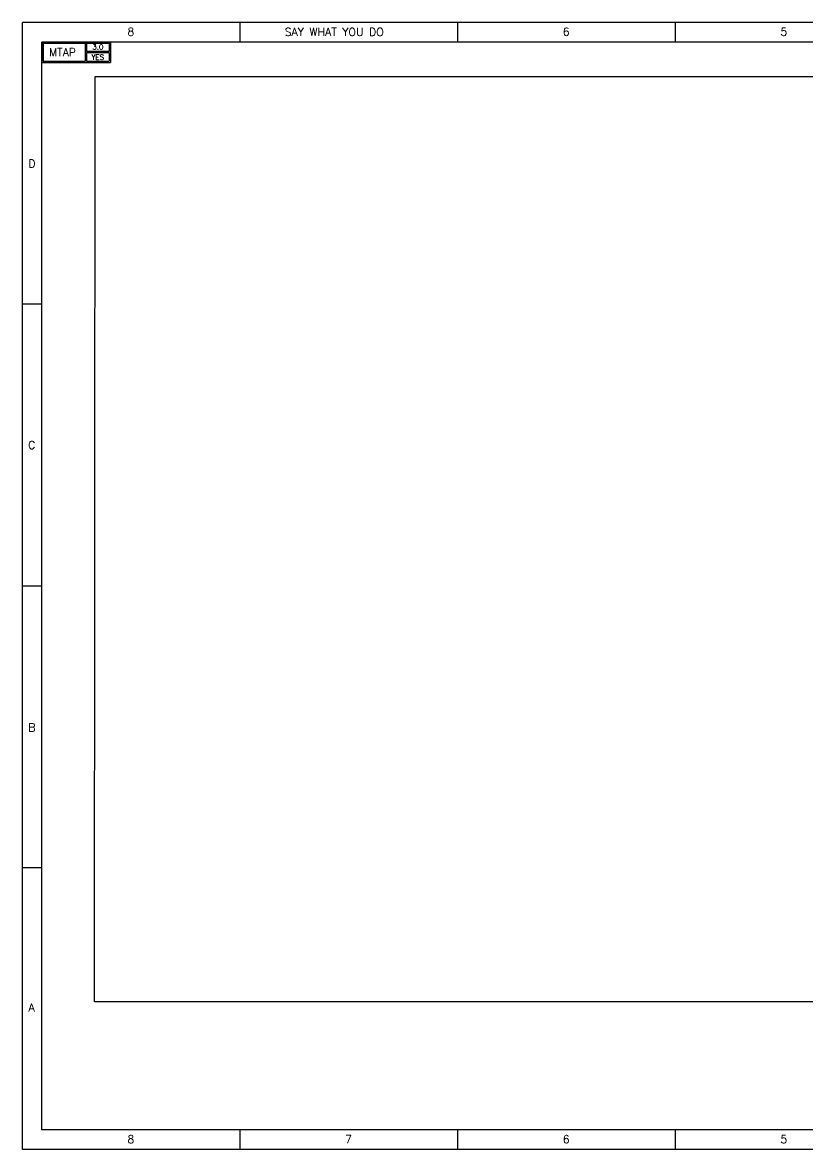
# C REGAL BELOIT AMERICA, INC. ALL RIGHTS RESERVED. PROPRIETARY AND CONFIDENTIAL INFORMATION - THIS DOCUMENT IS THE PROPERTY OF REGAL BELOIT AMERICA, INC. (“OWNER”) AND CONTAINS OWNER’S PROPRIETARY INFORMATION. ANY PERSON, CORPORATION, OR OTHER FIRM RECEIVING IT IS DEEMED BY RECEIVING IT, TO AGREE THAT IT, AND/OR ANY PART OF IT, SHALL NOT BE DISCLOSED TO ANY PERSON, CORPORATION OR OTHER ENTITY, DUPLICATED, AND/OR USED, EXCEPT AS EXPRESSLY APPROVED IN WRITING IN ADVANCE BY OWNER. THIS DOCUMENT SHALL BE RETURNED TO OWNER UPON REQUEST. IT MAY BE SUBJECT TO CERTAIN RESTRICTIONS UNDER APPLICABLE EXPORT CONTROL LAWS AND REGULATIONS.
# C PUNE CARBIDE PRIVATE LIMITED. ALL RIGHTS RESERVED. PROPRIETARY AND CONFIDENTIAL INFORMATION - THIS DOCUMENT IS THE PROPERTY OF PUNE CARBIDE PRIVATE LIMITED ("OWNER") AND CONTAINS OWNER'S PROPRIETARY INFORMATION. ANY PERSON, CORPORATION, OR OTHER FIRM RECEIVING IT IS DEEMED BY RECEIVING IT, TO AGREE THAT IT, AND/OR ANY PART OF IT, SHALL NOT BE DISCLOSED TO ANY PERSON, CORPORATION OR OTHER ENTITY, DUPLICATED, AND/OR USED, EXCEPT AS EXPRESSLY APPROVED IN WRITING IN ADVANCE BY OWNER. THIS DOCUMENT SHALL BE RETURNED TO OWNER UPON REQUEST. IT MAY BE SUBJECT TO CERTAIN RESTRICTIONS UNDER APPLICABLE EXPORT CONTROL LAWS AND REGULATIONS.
# Model space of a CAD drawing. Header units: millimetres. Extents: x 0 to 970, y -36 to 493.
# Drawn here: x 0 to 343.6, y 0 to 493 of the extents above; entities that cross this region are included whole.
import ezdxf
from ezdxf.enums import TextEntityAlignment as Align

# ---------------------------------------------------------------- set-up
doc = ezdxf.new("R2010")
doc.units = ezdxf.units.MM
doc.header["$LTSCALE"] = 12.954
doc.layers.add('BORDER', color=5, linetype='Continuous')
doc.layers.add('OBJ', color=2, linetype='Continuous')
doc.layers.add('MTAP_WINDOW', color=2, linetype='Continuous', plot=False)
doc.styles.add('ROMANC', font='romanc', dxfattribs={"height": 3.97002})
doc.styles.get("Standard").update_dxf_attribs({"font": 'romans.shx'})

# ---------------------------------------------------------------- blocks, each defined once
blk = doc.blocks.new('CAP')
at = {"layer": 'BORDER'}
for p, q in [((0, 10.16), (34.04, 10.16)), ((0, 10.16), (0, 0)), ((0.64, 9.53), (0.64, 0.64)), ((0.64, 9.53), (21.39, 9.53)), ((21.39, 9.53), (21.39, 0.64)), ((22.02, 9.53), (22.02, 5.4)), ((22.02, 9.53), (33.4, 9.53)), ((33.4, 9.53), (33.4, 5.4)), ((34.04, 10.16), (34.04, 0)), ((0, 0), (34.04, 0)), ((0.64, 0.64), (21.39, 0.64)), ((33.4, 5.4), (22.02, 5.4)), ((33.4, 4.76), (22.02, 4.76)), ((22.02, 4.76), (22.02, 0.64)), ((22.02, 0.64), (33.4, 0.64)), ((33.4, 4.76), (33.4, 0.64))]:
    blk.add_line(p, q, dxfattribs=at)
at = {"layer": 'OBJ'}
blk.add_text('MTAP', height=3.962, dxfattribs=at).set_placement((3.46, 3.1))
for tag, p in [('NTS', (27.71, 6.42)), ('2.5', (27.67, 1.35))]:
    blk.add_attdef(tag, text='', height=2.54, dxfattribs=at).set_placement(p, align=Align.CENTER)

msp = doc.modelspace()

# ---------------------------------------------------------------- linework, layer by layer
at = {"layer": 'BORDER', "color": 5, "linetype": 'Continuous', "extrusion": (0, 1, 0)}
for p, q in [((0, 0), (0, 493.03)), ((761.95, 493.03), (0, 493.03)), ((95.24, 484.51), (95.24, 493.03)), ((190.49, 484.51), (190.49, 493.03)), ((285.73, 484.51), (285.73, 493.03)), ((8.52, 8.52), (8.52, 484.51)), ((753.44, 484.51), (8.52, 484.51)), ((8.52, 369.77), (0, 369.77)), ((8.52, 246.51), (0, 246.51)), ((8.52, 123.26), (0, 123.26)), ((753.44, 8.52), (8.52, 8.52)), ((95.24, 0), (95.24, 8.52)), ((190.49, 0), (190.49, 8.52)), ((285.73, 0), (285.73, 8.52)), ((761.95, 0), (0, 0))]:
    msp.add_line(p, q, dxfattribs=at)
at = {"layer": 'MTAP_WINDOW'}
msp.add_lwpolyline([(31.73, 469.48), (743.63, 469.48), (743.39, 64.65), (31.48, 64.65)], close=True, dxfattribs=at)

# ---------------------------------------------------------------- block references
at = {"layer": 'BORDER'}
ref = msp.add_blockref('CAP', (8.52, 475.55), dxfattribs=dict(at, xscale=0.8823, yscale=0.8823, zscale=0.8823))
ref.add_attrib('CAPREV', '3.0', dxfattribs={"layer": 'OBJ', "height": 2.241}).set_placement((32.97, 481.21), align=Align.CENTER)
ref.add_attrib('CAPPURE', 'YES', dxfattribs={"layer": 'OBJ', "height": 2.241}).set_placement((32.92, 476.74), align=Align.CENTER)

# ---------------------------------------------------------------- texts
at = {"layer": 'BORDER', "color": 2, "linetype": 'Continuous', "style": 'ROMANC'}
for s, p in [('8', (45.94, 487.25)), ('6', (236.43, 487.25)), ('5', (331.67, 487.25)), ('D', (2.53, 429.54)), ('C', (2.47, 306.44)), ('B', (2.5, 182.87)), ('A', (2.63, 60.35)), ('8', (45.94, 2.73)), ('7', (141.18, 2.73)), ('6', (236.43, 2.73)), ('5', (331.67, 2.73))]:
    msp.add_text(s, height=3.5, dxfattribs=at).set_placement(p)
at = {"layer": 'BORDER', "color": 2, "style": 'ROMANC'}
msp.add_text('SAY WHAT YOU DO', height=3.5027, dxfattribs=at).set_placement((114.73, 487.15))

doc.saveas('drawing.dxf')
